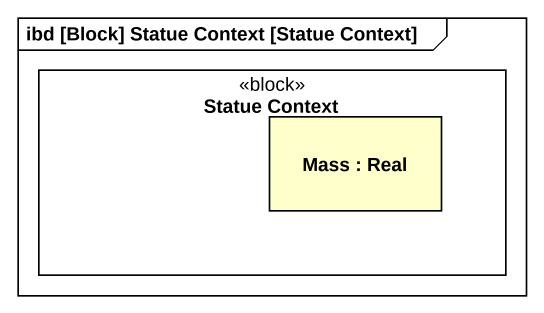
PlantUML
@startuml
mainframe ibd [Block] Statue Context [Statue Context]
rectangle "Statue Context" as Statue_Context <<block>> {
  rectangle "Mass : Real" as Mass
}
@enduml
